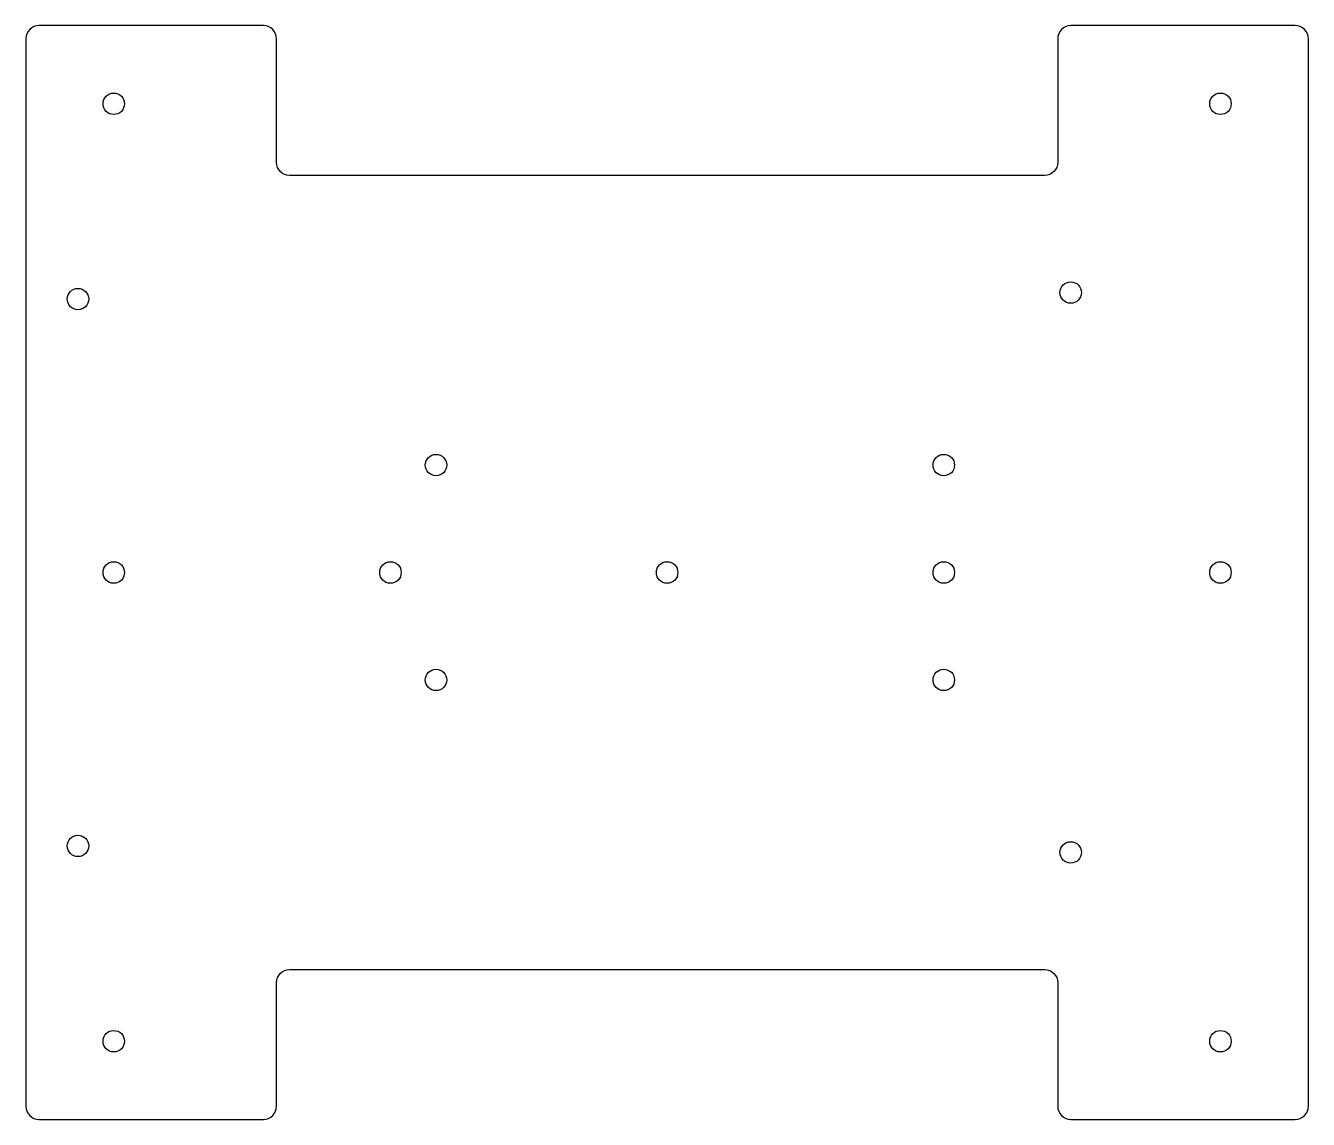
# Model space of a CAD drawing. Header units: millimetres. Extents: x -99 to 99, y -84 to 84.
import ezdxf

# ---------------------------------------------------------------- set-up
doc = ezdxf.new("R2010")
doc.units = ezdxf.units.MM
doc.layers.get('0').update_dxf_attribs({"linetype": 'CONTINUOUS'})

msp = doc.modelspace()

# ---------------------------------------------------------------- linework, layer by layer
msp.add_lwpolyline([(98.5, -82), (98.5, 82, 0.414214), (96.5, 84), (62, 84, 0.414214), (60, 82), (60, 63, -0.414214), (58, 61), (-58, 61, -0.414214), (-60, 63), (-60, 82, 0.414214), (-62, 84), (-96.5, 84, 0.414214), (-98.5, 82), (-98.5, -80.32), (-98.53, -80.32, -0.093866), (-98.5, -80.5), (-98.5, -82, 0.414214), (-96.5, -84), (-62, -84, 0.414214), (-60, -82), (-60, -63, -0.414214), (-58, -61), (58, -61, -0.414214), (60, -63), (60, -82, 0.414214), (62, -84), (96.5, -84, 0.414214)], format="xyb", close=True)
for centre in [(-85, 72), (85, 72), (-90.5, 42), (62, 43), (-35.5, 16.5), (42.5, 16.5), (-85, 0), (-42.5, 0), (0, 0), (42.5, 0), (85, 0), (-35.5, -16.5), (42.5, -16.5), (-90.5, -42), (62, -43), (-85, -72), (85, -72)]:
    msp.add_circle(centre, 1.65)

doc.saveas('drawing.dxf')
